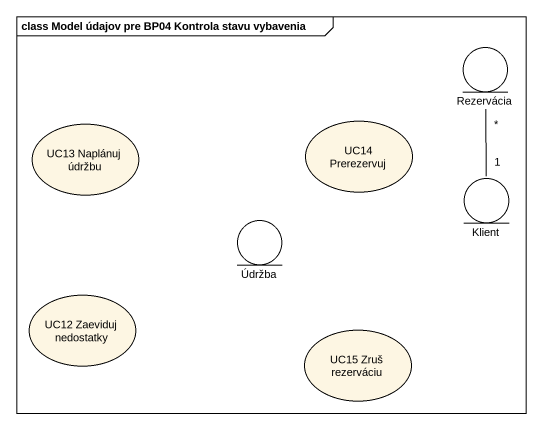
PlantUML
@startuml
mainframe class Model údajov pre BP04 Kontrola stavu vybavenia
entity Rezervácia
usecase "UC13 Naplánuj údržbu" as UC13_Naplánuj_údržbu
usecase "UC14 Prerezervuj" as UC14_Prerezervuj
entity Údržba
entity Klient
usecase "UC12 Zaeviduj nedostatky" as UC12_Zaeviduj_nedostatky
usecase "UC15 Zruš rezerváciu" as UC15_Zruš_rezerváciu
Klient "1" -up- "*" Rezervácia
@enduml
